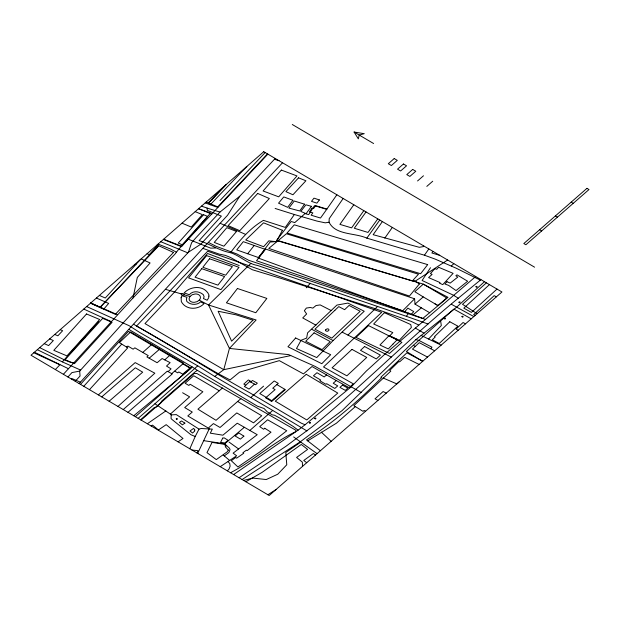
<?xml version="1.0" encoding="UTF-8"?>
<svg xmlns="http://www.w3.org/2000/svg" width="620" height="620" viewBox="0 0 620 620"><rect width="100%" height="100%" fill="white"/><g stroke="black" fill="none" stroke-linecap="round" stroke-linejoin="round"><path stroke-width="0.93" d="M138.167 418.345L154.946 403.752L170.376 414.09L171.174 414.889L171.074 418.585L172.05 419.531L190.952 434.736L195.215 436.488L199.012 429.133L201.136 428.498L212.319 429.133L210.296 433.171L222.874 435.186L237.266 423.212L257.222 434.69L233.12 453.15L236.646 455.808L220.224 466.666M480.903 279.589L480.322 280.132L455.995 268.111L434.876 258.99L424.436 255.215L366.823 238.134C355.012 232.694 335.404 235.29 329.081 222.216L329.197 218.674L343.162 198.478M63.38 374.302L133.006 297.972L137.315 277.442L150.087 262.965L141.159 258.897M67.929 376.983L71.959 372.581L79.693 371.101L123.202 322.834L188.48 252.162L191.603 242.753L195.85 237.847L219.953 212.079L239.738 196.261L275.218 158.464M195.215 436.488L189.836 448.771M199.253 300.165A5.743 4.092 -13.3 0 0 199.935 295.864A5.743 4.092 -13.3 0 0 195.168 293.973L192.208 294.748L189.968 296.484L189.108 298.577A5.712 4.069 -13.3 0 0 194.184 302.343L196.997 301.7L199.253 300.165L208.537 304.994L256.13 319.974L229.431 348.432L223.766 369.675L214.722 376.449L197.71 365.823L139.756 332.49L129.216 325.733L86.653 306.559M196.982 452.98L198.051 450.67L191.983 450.035M198.222 453.708L197.772 453.212L209.297 428.714M239.738 196.261L227.556 215.272L200.756 244.226L188.48 252.162M430.497 267.693L422.111 280.488L453.491 295.228L458.265 298.22L480.322 280.132M336.869 194.773L326.701 209.351L314.479 205.662L308.659 214.629L305.055 213.582L294.779 222.588L291.168 221.495L276.698 240.219L423.289 284.123L448.012 297.344L422.825 318.401L258.122 257.998L270.103 242.056L279.473 241.32L414.571 281.589L447.648 260.005M382.377 221.572L373.155 234.693L419.298 247.303L423.251 246.621L423.747 245.931M424.436 255.215L428.839 248.93M329.081 222.216L325.229 222.836L316.983 221.084L294.376 214.512L285.293 227.416L263.415 220.348C249.806 228.392 239.762 240.25 230.485 252.697C219.201 250.635 209.901 243.939 199.113 240.622L221.363 216.109L207.351 210.374L207.034 208.049L201.485 206.142M384.795 238.119L392.321 227.424M433.016 251.394L431.877 252.999L439.696 255.324M353.811 204.747L339.892 224.37L351.61 227.865L363.824 210.645M366.823 238.134L379.765 220.03M366.04 211.947L354.284 228.245L368.009 232.438L377.789 218.868M230.485 252.697C240.087 255.68 247.372 263.779 257.563 265.461L406.356 316.301L408.758 312.999M133.006 297.972L174.786 254.332L178.909 249.038L267.856 154.124M79.12 383.571L205.073 245.908L282.511 162.758M247.659 253.743L254.208 245.489L265.205 249.341L258.641 257.618L236.747 249.906L243.296 241.653L254.208 245.489M427.513 357.066L412.447 349.114L419.26 342.666L430.737 348.719L431.969 347.192L418.872 340.38L415.857 339.659L342.038 410.642L300.359 441.75L242.102 479.547M404.883 311.573L407.859 308.125L413.749 311.589L411.556 314.022M98.41 321.819L62.326 361.879L37.332 349.696M83.762 386.306L121.729 344.108L127.798 347.781L89.474 389.67M80.507 384.385L128.449 331.367L191.115 368.28L133.765 415.749M227.354 470.867L229.098 468.937L230.129 466.193L229.756 463.543L228.106 461.675M310.372 283.255L306.264 287.788M140.283 259.664L105.292 298.019L99.378 295.43M123.233 409.549L167.284 371.163L171.732 373.666L183.66 363.173L130.65 331.94L119.427 342.596L121.729 344.108M75.229 381.277L80.05 376.053L79.693 371.101M267.507 153.923L217.744 206.863L206.197 202.019M219.992 200.539L265.174 152.551M428.567 339.024L441.316 325.57L440.626 320.959M226.416 184.342L208.498 202.864L225.099 185.489M205.212 202.887L210.219 204.747L246.869 166.454M55.335 369.567L59.907 364.785L33.821 352.764M333.079 340.558L316.75 357.562L296.492 348.564L301.041 340.295L306.66 338.063L307.582 332.855L336.908 305.079L347.952 303.087L364.227 311.24L333.079 340.558L311.69 329.267M208.498 202.864L225.905 184.783M414.602 298.801L402.721 310.728L256.51 260.757L265.608 249.046L414.602 298.801L415.02 304.126L429.668 312.72M71.416 379.029L71.873 378.572L80.298 382.122M342.201 332.157L347.944 335.071L377.642 306.412M475.703 276.528L385.113 353.95L366.374 371L351.207 386.849L305.071 424.746L298.112 430.164L233.624 474.556M419.089 364.436L404.697 357.329L399.637 361.847L398.831 361.538L389.724 370.404L390.801 371.14L353.842 405.666L363.026 411.339L364.118 410.44L365.567 411.238M168.09 371.62L171.058 368.877L166.509 366.071L170.12 362.638L162.13 358.531L157.131 362.723L146.901 356.934L148.242 355.609L134.842 347.82L133.137 349.192L127.898 346.061L126.573 347.053M451.314 265.988L453.84 263.647M245.791 385.175L244.373 386.485L249.085 389.081L254.495 384.113L255.618 384.733L257.339 383.16L252.464 380.471L250.744 382.044L249.79 381.517L245.791 385.175L243.823 384.09L248.356 379.928L250.333 381.021L249.79 381.517M458.265 298.22C407.999 339.341 362.553 385.904 312.1 426.839L285.967 446.276L239.049 477.757M484.46 281.681L456.669 307.148L415.857 339.659M497 289.067L471.44 312.395L463.814 308.163L489.436 284.611M164.773 359.871L169.989 355.128M117.955 406.441L154.837 373.194L135.175 362.599L98.363 394.901M250.844 263.415L208.537 304.994L229.431 348.432L288.695 354.632L315.107 366.389L361.135 392.468M486.413 282.836L462.505 304.304L477.113 313.689M170.376 414.09L189.612 396.846L182.613 392.747M471.216 318.851L453.894 309.109L406.433 351.478L422.607 361.351M154.946 403.752L197.71 365.823M140.57 419.756L154.233 407.588L156.07 407.177L158.015 405.534L160.797 402.985L161.456 401.295L195.486 371.55L197.462 370.404L257.447 406.201L264.135 408.541L267.088 411.742L272.304 414.873L274.482 415.222L280.031 418.236L293.26 426.475L298.112 430.164M250.751 397.56L263.578 386.136M142.786 352.408L151.776 344.433M141.112 420.081L194.176 373.488L196.912 373.511L295.949 430.288L295.391 431.853C272.126 442.913 253.293 461.009 230.524 472.727M222.487 387.988L197.919 409.192L216.047 420.298L240.932 398.606M326.593 374.86L324.214 376.96L316.967 372.713L313.464 375.79L320.711 380.029L319.866 380.765L325.934 384.315L326.647 383.687L334.792 388.453L337.714 385.88L333.219 383.238L336.288 380.541L349.184 387.709L353.338 383.85L323.516 366.963L381.695 312.333L207.669 251.247L136.578 325.973L218.046 373.604L230.059 379.936L239.514 372.178L279.326 360.638L303.49 373.899L312.023 366.513L336.288 380.541M197.462 370.404L192.107 366.854L135.362 416.694M306.954 430.946L272.707 410.425L249.845 430.45M423.235 296.91L414.811 291.71L423.289 284.123L446.679 297.941L437.953 305.575L423.235 296.91L415.02 304.126M355.446 406.518L336.451 423.181L307.706 440.867L306.489 439.898C333.971 422.158 358.662 400.776 381.703 377.588L380.827 377.278L406.906 352.811L422.778 361.204M417.562 180.955L423.483 175.778M426.808 186.395L432.721 181.226M276.884 384.601L272.738 388.213L275.094 389.608L265.639 397.831L271.738 401.435L285.332 389.608L276.884 384.601L278.295 383.369L274.226 380.967L259.772 393.553L271.746 400.644L284.781 389.283M101.734 396.893L135.338 367.784L142.685 372.171L109.12 401.241M149.188 358.19L159.712 349.083M127.953 412.323L172.213 374L171.732 373.666M271.204 401.117L271.746 400.644M413.37 314.596L421.329 307.83M203.678 440.657L224.696 443.811L244.342 427.289M223.239 455.034L224.269 455.909L228.827 452.569L230.067 449.632L229.493 448.237L224.696 443.811M147.351 423.755L165.881 410.897M317.076 453.646L300.793 442.091L285.789 452.492L286.773 464.783L277.752 474.215L266.251 479.547L252.704 478.067L243.629 480.446M151.187 426.01L152.512 425.103L158.433 429.97L166.191 424.654L182.993 438.464L178.072 441.843M245.846 481.756L262.19 472.308L301.304 444.463L307.613 449.415L296.592 457.444L302.343 462.132L302.513 466.372M267.91 494.745L276.055 489.521M189.968 296.484L184.241 294.841L183.117 295.252L181.482 294.686L180.994 293.81L165.633 289.377M180.994 293.81L182.358 293.493L184.024 294.019L184.241 294.841M290.726 355.586L223.766 369.675L144.979 323.586L174.639 291.935L207.576 253.487L239.212 265.531M171.174 414.889L176.305 414.61L199.012 429.133M215.52 247.992L210.684 248.147L188.139 239.134M74.036 362.832L70.261 362.251L64.278 359.817L39.703 347.626M354.097 132.037L364.242 133.68L359.228 135.059L358.321 138.857L354.097 132.037L373.604 143.522M207.034 208.049L219.953 212.079M275.133 208.46L294.376 214.512M274.474 159.278L279.07 160.735M425.343 319.354L248.713 260.284L236.856 253.952L216.303 246.38L208.436 242.459M217.868 207.46L210.219 204.747M406.356 316.301L428.064 324.012M198.508 208.746L210.614 213.001L181.513 246.651L163.378 239.467M202.849 248.364L219.263 254.123L225.401 255.394L230.516 257.494L252.379 269.747L281.209 278.442L375.24 308.698L411.168 321.369L418.74 325.05M198.571 208.692L211.815 214.163M158.084 244.094L170.686 249.093L176.444 252.216M163.696 239.188L181.544 246.225M160.797 241.722L187.821 252.859M305.071 424.746L301.467 423.266L249.938 392.871C211.544 371.659 175.042 347.27 136.609 326.128L133.804 324.276M156.907 245.125L158.247 245.683L99.921 307.481L90.474 303.226M195.199 211.645L202.376 214.644L191.293 227.052L182.001 223.177M80.647 370.094L62.326 361.879M147.079 253.72L149.281 254.649L157.17 245.915L156.387 245.582M90.722 303.01L117.312 314.666M383.098 377.999L396.823 383.904L398.986 382.013M245.605 234.399L220.139 223.285M96.402 298.042L108.655 303.413L103.827 309.078L90.791 302.947M135.005 264.283L136.028 264.732M129.03 329.499L192.107 366.854M60.233 329.67L62.62 330.731L57.861 335.815L54.769 334.444M49.654 338.915L53.328 340.55L48.623 345.588L44.253 343.643M421.15 335.435L441.138 345.146M83.785 309.07L111.197 321.586M34.418 352.245L68.502 368.737M386.283 393.119L383.106 391.538L375.007 398.838L377.937 400.419M347.944 335.071L391.29 357.089M331.204 310.55L320.176 304.916L316.014 305.544L312.883 308.109L310.295 307.489L306.334 308.07L304.358 310.713L306.637 313.968L302.731 317.936L315.967 325.167M430.737 348.719L434.674 350.804M465.519 323.826L463.047 322.516L456.064 329.112L458.188 330.235M496.38 296.841L494.186 295.639L473.688 314.588L475.168 315.394M473.82 316.572L451.375 304.25M415.276 328.034L424.026 333.149M250.744 382.044L254.495 384.113M174.732 371.186L177.723 372.86L178.769 371.946L182.761 374.139L189.867 368.048L182.977 363.909M413.331 345.317L415.299 346.417M214.722 376.449L272.707 410.425M571.167 202.136L573.221 203.345M555.388 215.938L557.442 217.147M539.609 229.733L541.663 230.942M292.276 124.496L534.587 267.189M437.953 305.575L434.558 303.583M274.272 398.443L274.815 398.761M219.263 390.794L193.75 375.728L185.117 383.238L188.829 385.438L190.177 384.268L202.856 391.778L184.706 407.58L192.27 412.052L187.806 415.935L208.289 428.071L213.443 423.576L220.038 427.49L236.786 412.912L253.549 422.848L261.717 415.733L237.662 401.481M293.64 436.937L300.793 442.091M229.036 442.068L238.599 448.957M315.448 455.064L313.402 453.507L303.769 460.474L306.706 462.714M307.706 440.867L320.408 450.732M224.269 455.909L229.819 460.598M321.3 432.132L331.158 441.324M181.125 297.732L181.334 301.63C185.752 310.062 197.927 310.178 204.065 303.606L200.617 301.878C196.935 305.435 190.332 305.063 186.814 301.444L186.364 299.235L186.961 297.274L181.831 295.732L181.125 297.732M194.765 429.939L194.657 431.117L192.541 433.024L189.976 430.954L193.688 428.374L194.765 429.939M325.562 329.949L325.678 330.809L327.12 331.351L328.662 330.662L328.988 329.778L328.507 329.042L327.112 328.817L325.562 329.949M208.894 296.089L208.661 297.833L207.158 300.235L203.461 298.577L204.104 296.74L203.406 294.771C199.57 291.191 192.874 290.354 189.286 294.74L184.171 292.888C190.774 285.804 204.337 285.068 208.855 294.671L208.894 296.089M176.25 418.895C177.002 420.918 178.413 417.338 176.25 418.895M309.357 422.739C310.101 424.762 311.511 421.182 309.357 422.739M314.759 418.376C315.503 420.399 316.913 416.818 314.759 418.376M444.315 318.478C445.059 320.501 446.47 316.921 444.315 318.478M458.947 302.204C459.691 304.226 461.102 300.646 458.947 302.204M461.954 316.595C462.706 318.618 464.117 315.038 461.954 316.595M475.959 286.711C476.703 288.734 478.113 285.146 475.959 286.711M228.338 450.081L227.253 451.786L216.295 459.621L206.987 452.623L212.04 442.409L223.921 444.238L226.122 446.137L225.215 446.718L228.338 450.081M222.696 438.139L220.604 442.354L224.812 442.975L228.083 440.285L224.13 437.844L222.696 438.139M282.418 230.268L276.334 241.684L268.824 240.839L263.608 246.729L245.737 239.979L263.547 222.836L282.418 230.268M304.529 204.174L299.724 210.963L288.881 208.095L294.26 201.004L304.529 204.174M312.031 208.157L309.411 211.823L312.837 212.854L311.147 215.21L320.517 218.031L326.911 209.064L315.65 205.677L313.557 208.615L312.031 208.157M311.403 206.328L306.117 213.675L300.785 211.428L305.908 204.809L311.403 206.328M292.873 200.268L287.657 207.336L278.55 203.182L283.774 196.92L292.873 200.268M319.354 199.935L316.897 203.151L311.504 201.361L313.968 198.144L319.354 199.935M237.452 288.502L226.416 302.808L255.804 312.736L266.856 298.422L237.452 288.502M427.668 264.616L420.616 273.73L287.029 233.019L294.306 224.828L427.668 264.616M201.748 268.677L195.06 277.21L217.915 285.115L224.603 276.574L201.748 268.677M209.521 258.757L202.833 267.298L225.68 275.203L232.376 266.662L209.521 258.757M206.607 255.611L188.573 277.884L220.953 289.625L238.995 267.352L206.607 255.611M419.391 283.945L409.448 296.05L268.762 248.419L286.409 233.763L418.477 274.203L413.23 279.961L419.391 283.945M236.522 231.469L223.913 246.21L214.241 242.404L226.858 227.664L236.522 231.469M281.356 170.082L263.089 190.975L278.713 196.834L296.988 175.933L281.356 170.082M295.624 337.985L287.959 346.751L321.788 363.708L330.685 354.694L295.624 337.985M203.577 214.729L178.234 243.094L182.187 244.753L207.522 216.372L203.577 214.729M446.997 281.705L444.92 284.03L448.531 285.324L456.041 290.555L467.65 281.24L456.979 274.846L455.863 275.691L457.746 277.14L450.174 283.108L446.997 281.705M434.853 268.646L430.42 273.591L432.078 274.412L428.598 277.597L440.022 282.565L439.464 283.108L442.757 284.642L453.104 273.35L438.627 267.274L436.705 269.297L434.853 268.646M86.537 313.968L53.8 350.339L66.952 355.88L99.681 319.517L86.537 313.968M85.049 337.722L65.085 359.662L74.447 363.676L112.057 322.346L102.695 318.331L85.049 337.722M298.53 177.839L285.913 191.626L292.935 194.773L305.908 180.761L298.53 177.839M257.703 193.463L228.121 225.618L239.777 230.687L269.351 198.524L257.703 193.463M173.499 252.449L115.328 314.34L99.921 307.481L158.805 245.799L173.499 252.449M384.353 312.681L373.674 323.997L392.809 332.607L389.716 335.893L399.342 340.225L411.362 327.484L410.758 324.57L384.353 312.681M392.964 344.108L388.291 348.936L379.944 345.022L388.996 335.699L397.327 339.613L392.964 344.108M314.077 332.847L305.714 341.271L322.059 349.634L330.197 341.597L314.077 332.847M252.976 320.199L231.617 341.163L218.139 311.248L236.034 314.828L252.976 320.199M334.854 310.333L314.937 329.204L331.847 338.125L360.173 311.279L349.091 305.428L344.612 309.682L338.784 306.613L334.854 310.333M368.544 325.585L356.004 337.404L389.469 353.431L401.907 342.364L368.544 325.585M449.802 321.764L434.442 336.668L435.178 337.071L432.303 339.737L439.224 343.488L457.878 326.143L449.802 321.764M351.974 349.385L332.103 367.776L346.875 375.821L366.746 357.43L351.974 349.385M364.614 346.526L360.507 350.331L376.301 358.933L380.409 355.136L364.614 346.526M342.449 385.121L339.954 387.392L345.34 390.383L347.836 388.112L342.449 385.121M264.763 428.25L263.632 429.257L259.703 426.637L267.623 419.786L286.742 430.761L260.144 451.724L237.917 466.961L231.276 460.699L235.678 457.506L236.631 458.172L243.73 453.267L242.924 452.732L246.427 450.143L247.14 450.632L270.994 432.194L264.763 428.25M263.74 151.706L31 355.229L269.204 495.504L501.936 291.981L263.74 151.706M394.219 158.55L388.306 163.726L391.383 165.54L397.296 160.363L394.219 158.55M403.457 163.99L397.544 169.167L400.621 170.981L406.542 165.804L403.457 163.99M412.703 169.43L406.782 174.608L409.867 176.421L415.78 171.244L412.703 169.43M586.946 188.341L523.83 243.536L525.884 244.745L589 189.55L586.946 188.341M306.272 374.31L275.288 401.179L306.792 419.957L337.776 393.088L306.272 374.31M243.877 436.139L240.397 439.131L235.135 435.992L238.778 432.907L243.877 436.139M184.892 423.111L182.396 424.863L179.459 422.367L181.474 420.98L184.892 423.111"/></g></svg>
